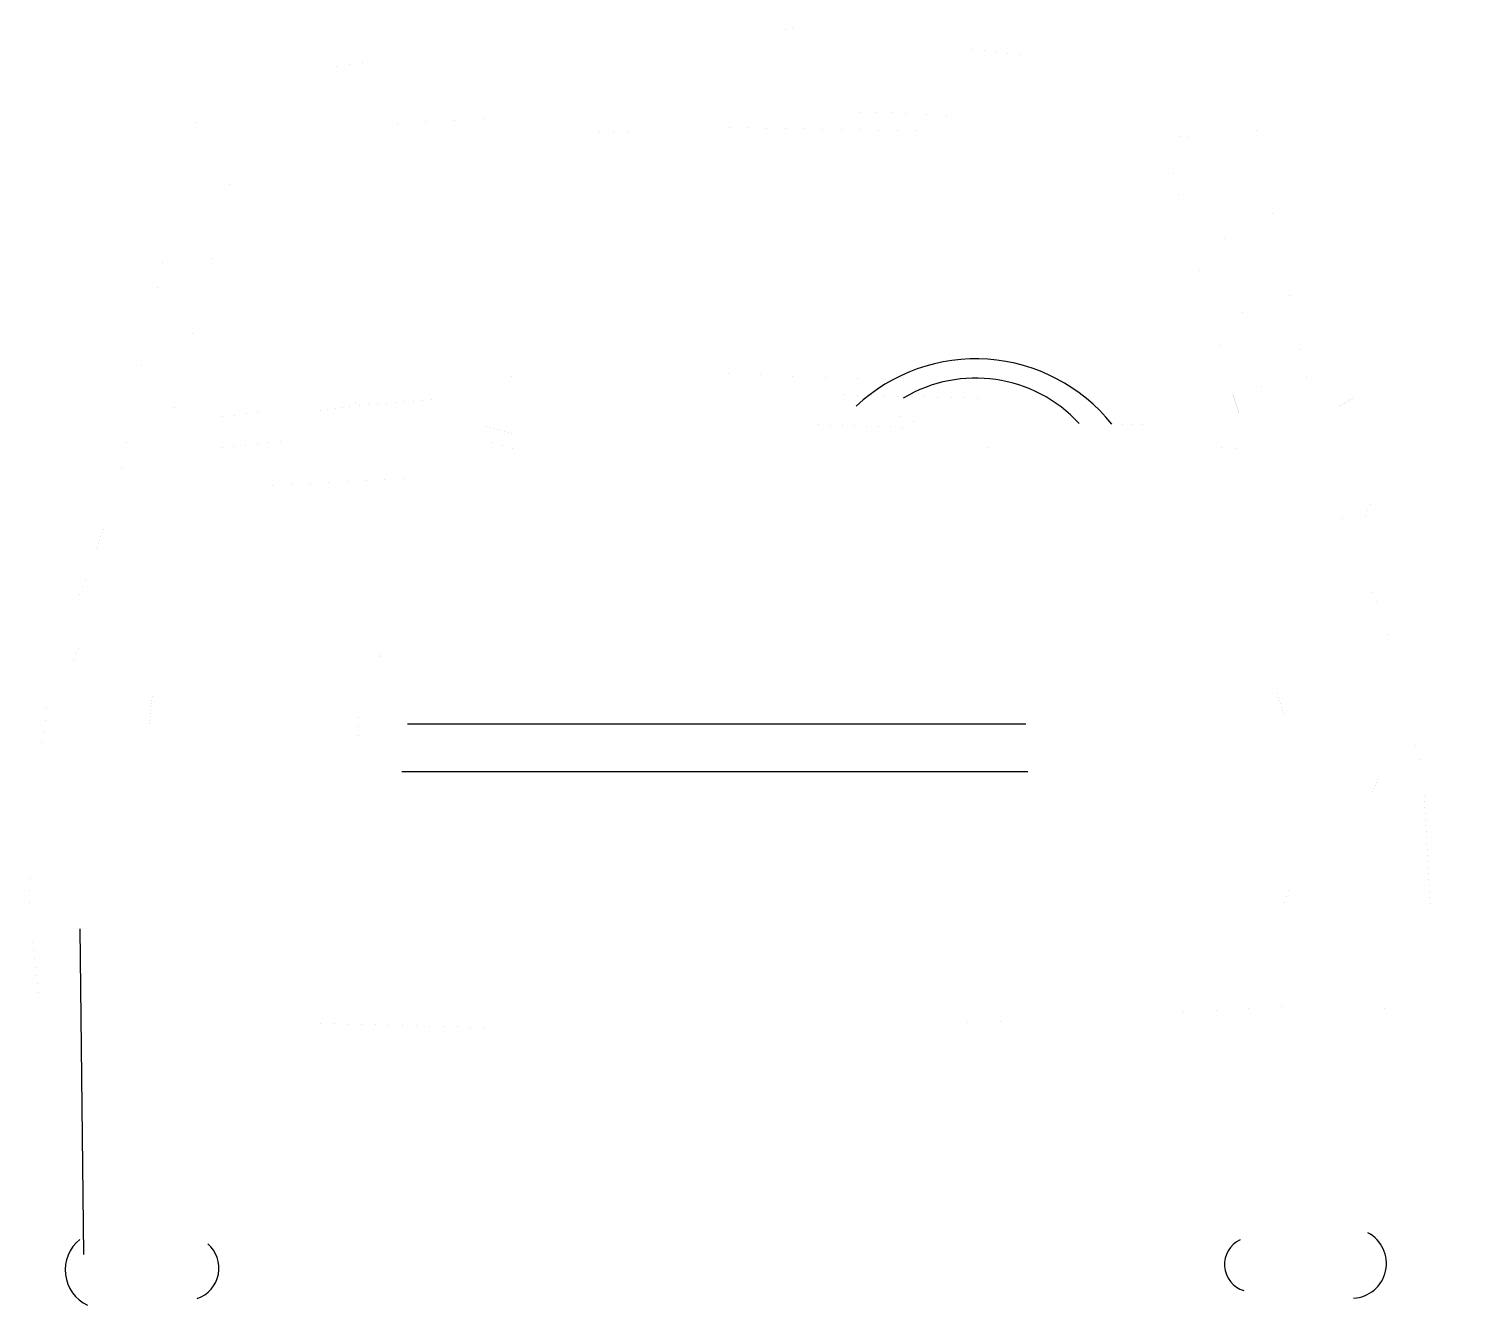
# Model space of a CAD drawing. Extents: x 88256 to 89824, y 35505 to 36900.
import ezdxf

# ---------------------------------------------------------------- set-up
doc = ezdxf.new("R2010")
doc.units = 0
doc.header["$LTSCALE"] = 32258
doc.header["$MEASUREMENT"] = 0
doc.layers.get('0').update_dxf_attribs({"linetype": 'CONTINUOUS'})

msp = doc.modelspace()

# ---------------------------------------------------------------- linework, layer by layer
at = {"linetype": 'CONTINUOUS'}
for p, q in [((88670.281, 36140.274), (89346.281, 36140.274)), ((88664.281, 36088.274), (89348.281, 36088.274)), ((88312.281, 35916.274), (88316.281, 35560.274))]:
    msp.add_line(p, q, dxfattribs=at)
at = {"linetype": 'CONTINUOUS', "const_width": 0.002, "flags": 128}
for points in [[(89776.281, 35840.274), (89788.281, 35940.274), (89780.281, 36084.274), (89740.281, 36248.274), (89692.281, 36364.274), (89660.281, 36480.274), (89592.281, 36816.274), (89548.281, 36852.274), (89372.281, 36868.274), (89092.281, 36900.274), (89004.281, 36888.274), (88880.281, 36888.274), (88736.281, 36884.274), (88580.281, 36856.274), (88476.281, 36844.274), (88440.281, 36800.274), (88412.281, 36696.274), (88352.281, 36392.274), (88320.281, 36304.274), (88284.281, 36212.274), (88264.281, 36076.274), (88256.281, 35936.274), (88268.281, 35836.274), (88300.281, 35816.274)], [(88408.281, 36456.274), (88480.281, 36748.274), (88500.281, 36780.274), (88584.281, 36792.274), (88928.281, 36812.274), (89004.281, 36812.274), (89200.281, 36808.274), (89444.281, 36796.274), (89528.281, 36780.274), (89544.281, 36748.274), (89616.281, 36456.274), (89592.281, 36440.274), (89224.281, 36464.274), (88936.281, 36472.274), (88732.281, 36472.274), (88452.281, 36440.274), (88408.281, 36452.274)], [(89004.281, 36812.274), (89008.281, 36704.274)], [(89440.281, 36468.274), (89564.281, 36464.274), (89580.281, 36476.274), (89572.281, 36500.274), (89504.281, 36752.274), (89472.281, 36768.274), (89448.281, 36776.274), (89244.281, 36788.274), (89020.281, 36792.274), (88912.281, 36788.274), (88740.281, 36780.274), (88604.281, 36772.274), (88512.281, 36760.274), (88496.281, 36728.274), (88484.281, 36660.274), (88448.281, 36504.274), (88444.281, 36472.274), (88460.281, 36464.274), (88524.281, 36476.274), (88612.281, 36488.274), (88720.281, 36496.274), (88820.281, 36504.274), (88900.281, 36508.274), (89044.281, 36500.274), (89168.281, 36496.274), (89284.281, 36488.274), (89400.281, 36480.274), (89432.281, 36472.274)], [(89008.281, 36732.274), (88928.281, 36732.274), (88916.281, 36712.274), (88936.281, 36664.274), (89076.281, 36660.274), (89104.281, 36716.274), (89092.281, 36732.274), (89008.281, 36732.274)], [(88856.281, 36420.274), (88608.281, 36492.274), (88468.281, 36476.274), (88464.281, 36500.274), (88784.281, 36520.274), (88788.281, 36504.274), (88644.281, 36496.274), (88864.281, 36436.274), (88856.281, 36424.274)], [(89296.281, 36432.274), (89104.281, 36496.274), (88904.281, 36508.274), (88900.281, 36528.274), (89288.281, 36512.274), (89296.281, 36496.274), (89136.281, 36500.274), (89312.281, 36440.274), (89292.281, 36432.274)], [(89732.281, 36388.274), (89764.281, 36396.274), (89804.281, 36412.274), (89820.281, 36440.274), (89824.281, 36468.274), (89816.281, 36488.274), (89788.281, 36500.274), (89704.281, 36496.274), (89684.281, 36484.274), (89684.281, 36456.274), (89684.281, 36432.274), (89716.281, 36404.274)], [(89692.281, 36352.274), (89716.281, 36396.274), (89720.281, 36436.274), (89720.281, 36460.274), (89740.281, 36460.274), (89740.281, 36440.274), (89736.281, 36408.274), (89704.281, 36340.274)], [(88284.281, 35828.274), (88276.281, 35940.274), (88276.281, 36024.274), (88288.281, 36100.274), (88304.281, 36208.274), (88332.281, 36276.274), (88352.281, 36340.274), (88388.281, 36380.274), (88412.281, 36392.274), (88444.281, 36396.274), (88668.281, 36408.274), (88960.281, 36412.274), (89292.281, 36412.274), (89412.281, 36408.274), (89592.281, 36384.274), (89644.281, 36368.274), (89664.281, 36348.274), (89688.281, 36312.274), (89720.281, 36220.274), (89736.281, 36160.274), (89744.281, 36072.274), (89756.281, 35984.274), (89756.281, 35912.274), (89760.281, 35864.274), (89756.281, 35836.274)], [(89132.281, 36412.274), (89128.281, 36388.274), (89448.281, 36380.274), (89444.281, 36400.274)], [(88456.281, 36256.274), (88448.281, 36320.274), (88444.281, 36360.274), (88432.281, 36396.274)], [(89596.281, 36384.274), (89584.281, 36340.274), (89584.281, 36296.274), (89580.281, 36256.274), (89608.281, 36260.274), (89624.281, 36236.274), (89632.281, 36196.274), (89648.281, 36156.274), (89644.281, 36128.274), (89632.281, 36104.274), (89640.281, 36040.274), (89720.281, 36040.274), (89724.281, 36064.274), (89740.281, 36100.274)], [(89580.281, 36264.274), (89524.281, 36264.274), (89424.281, 36264.274), (89400.281, 36264.274), (89380.281, 36244.274), (89376.281, 36212.274), (89376.281, 36184.274), (88644.281, 36184.274), (88640.281, 36212.274), (88636.281, 36236.274), (88620.281, 36268.274), (88596.281, 36268.274), (88488.281, 36256.274), (88456.281, 36256.274), (88416.281, 36248.274), (88396.281, 36216.274), (88392.281, 36180.274), (88388.281, 36140.274), (88408.281, 36112.274), (88408.281, 36076.274), (88404.281, 36036.274), (88332.281, 36036.274), (88312.281, 36072.274), (88292.281, 36100.274)], [(88616.281, 36124.274), (88620.281, 36232.274), (88612.281, 36248.274), (88436.281, 36232.274), (88420.281, 36220.274), (88408.281, 36144.274), (88424.281, 36128.274), (88608.281, 36120.274)], [(89392.281, 36132.274), (89392.281, 36224.274), (89404.281, 36248.274), (89600.281, 36244.274), (89604.281, 36228.274), (89628.281, 36148.274), (89612.281, 36128.274), (89408.281, 36128.274), (89392.281, 36132.274)], [(89344.281, 36168.274), (89344.281, 36092.274), (89620.281, 36092.274), (89620.281, 36036.274), (88428.281, 36036.274), (88428.281, 36088.274), (88664.281, 36088.274), (88664.281, 36164.274), (89344.281, 36164.274)], [(88664.281, 36112.274), (89348.281, 36112.274)], [(88424.281, 36064.274), (89620.281, 36064.274)], [(89736.281, 36016.274), (88312.281, 36016.274), (88288.281, 35992.274), (88304.281, 35936.274), (88340.281, 35860.274), (88376.281, 35832.274), (88428.281, 35816.274), (88756.281, 35808.274)], [(89736.281, 36016.274), (89732.281, 35952.274), (89700.281, 35872.274), (89652.281, 35832.274), (89260.281, 35812.274)], [(89444.281, 35964.274), (89444.281, 35896.274), (89608.281, 35896.274), (89636.281, 35964.274), (89444.281, 35964.274)], [(88576.281, 35892.274), (88576.281, 35952.274), (88432.281, 35952.274), (88444.281, 35892.274), (88576.281, 35892.274)], [(88768.281, 35796.274), (88768.281, 35904.274), (89260.281, 35904.274), (89260.281, 35796.274), (88768.281, 35796.274)], [(89724.281, 35580.274), (89712.281, 35904.274)], [(89776.281, 35840.274), (89736.281, 35828.274)], [(88456.281, 35568.274), (88456.281, 35816.274)], [(89580.281, 35576.274), (89576.281, 35816.274)], [(88320.281, 35512.274), (88436.281, 35508.274)], [(89588.281, 35512.274), (89708.281, 35508.274)]]:
    msp.add_lwpolyline(points, dxfattribs=at)
at = {"linetype": 'CONTINUOUS'}
for centre, radius, start, end in [((89291.281, 36348.274), 191, 38.837803, 133.090848), ((89291.281, 36364.274), 154, 42.63158, 120.912702), ((89702.281, 35550.274), 38, 273.020722, 62.087062), ((88339.281, 35543.274), 43, 129.242528, 244.090058), ((88429.281, 35545.274), 35, 288.486707, 49.523107), ((89593.281, 35549.274), 30, 115.709954, 252.714431)]:
    msp.add_arc(centre, radius, start, end, dxfattribs=at)

doc.saveas('drawing.dxf')
